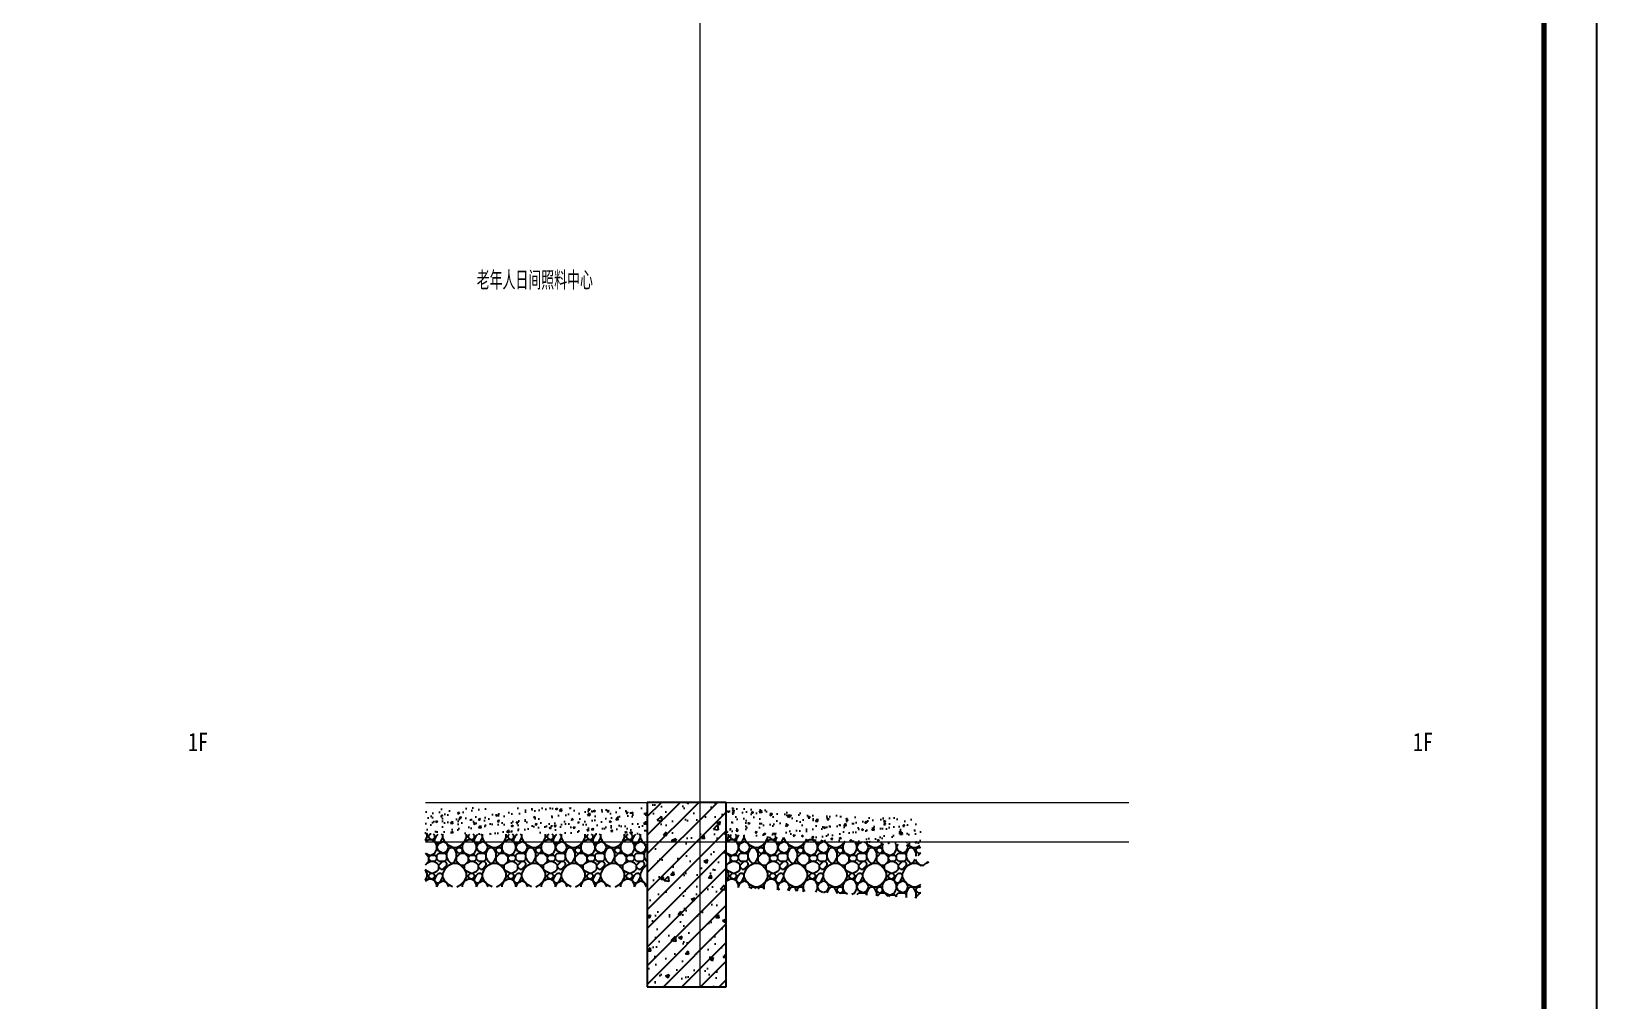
# Model space of a CAD drawing. Extents: x 169490 to 7584583, y -2399407 to 1374371.
# Drawn here: x 744359 to 750299, y 471173 to 474849 of the extents above; entities that cross this region are included whole.
import ezdxf

# ---------------------------------------------------------------- set-up
doc = ezdxf.new("R2010")
doc.units = 0
doc.header["$LTSCALE"] = 100
doc.linetypes.add('ACAD_ISO10W100', pattern=[18.5, 12, -3, 0.5, -3])
doc.linetypes.add('DOTE', pattern=[2.42, 2, -0.2, 0.02, -0.2])
for name, color, linetype in [('A-HATH(填充)', 8, 'CONTINUOUS'), ('A-TEXT(房间)', 243, 'CONTINUOUS'), ('PUB_HATCH', 8, 'CONTINUOUS'), ('PUB_TEXT', 4, 'CONTINUOUS'), ('WALL', 7, 'CONTINUOUS'), ('图框', 140, 'CONTINUOUS')]:
    doc.layers.add(name, color=color, linetype=linetype)
doc.layers.add('DOTE', color=147, linetype='DOTE', lineweight=15)
doc.styles.add('TXT', font='simplex.shx', dxfattribs={"width": 0.8, "bigfont": 'hztxt.shx'})
doc.styles.add('黑体', font='simhei.ttf', dxfattribs={"width": 0.7})

msp = doc.modelspace()

# ---------------------------------------------------------------- hatches: boundary and pattern name
at = {"layer": 'A-HATH(填充)'}
h = msp.add_hatch(dxfattribs=at)
h.set_pattern_fill('钢筋混凝土', color=256, scale=20, style=0)
h.set_pattern_definition([(45, (-565830.893, -145570.676), (-35.355339, 35.355339), []), (50, (-565830.89, -145570.68), (143.4520365, -12.550427), [15, -165]), (355, (-565830.9, -145570.68), (-27.750267, 150.438427), [12, -132]), (100.4514, (-565818.94, -145571.72), (115.701876, 137.887908), [12.748038, -140.228422]), (46.1842, (-565830.9, -145530.68), (213.44821, -33.103803), [22.5, -247.5]), (96.6356, (-565813.1, -145533.43), (186.93254, 194.823574), [19.122058, -210.3426]), (351.1842, (-565830.9, -145530.68), (186.93239, 194.82372), [18, -198]), (21, (-565810.89, -145540.68), (119.38141, -80.523778), [15, -165]), (326, (-565810.9, -145540.68), (48.663066, 145.030009), [12, -132]), (71.4514, (-565800.94, -145547.39), (168.044526, 64.5061), [12.748038, -140.228422]), (37.5, (-565830.893, -145570.676), (2.431971, 66.5787708), [0, -130.4, 0, -134, 0, -132.5]), (7.5, (-565830.89, -145570.676), (52.6139075, 78.8823424), [0, -76.4, 0, -127.4, 0, -50.5]), (327.5, (-565875.493, -145570.676), (106.7644872, -4.5109743), [0, -50, 0, -156, 0, -207]), (317.5, (-565895.49, -145570.68), (116.637234, 20.0209965), [0, -65, 0, -103.6, 0, -147])])
h.paths.add_polyline_path([(746996.6, 471924.8), (746696.6, 471924.8), (746696.6, 471224.8), (746996.6, 471224.8)])
at = {"layer": 'PUB_HATCH', "linetype": 'Continuous'}
h = msp.add_hatch(dxfattribs=at)
h.set_pattern_fill('混凝土', color=256, scale=10, style=0)
h.set_pattern_definition([(50, (265620.72, 107306.77), (71.726018, -6.2752135), [7.5, -82.5]), (355, (265620.72, 107306.77), (-13.875133, 75.219213), [6, -66]), (100.4514, (265626.696, 107306.25), (57.850938, 68.943954), [6.374019, -70.114211]), (46.1842, (265620.72, 107326.77), (106.724105, -16.551901), [11.25, -123.75]), (96.6356, (265629.61, 107325.39), (93.46627, 97.411787), [9.561029, -105.1713]), (351.1842, (265620.72, 107326.77), (93.466195, 97.41186), [9, -99]), (21, (265630.72, 107321.77), (59.690705, -40.261889), [7.5, -82.5]), (326, (265630.72, 107321.77), (24.331533, 72.5150045), [6, -66]), (71.4514, (265635.69, 107318.416), (84.022263, 32.25305), [6.374019, -70.114211]), (37.5, (265620.72, 107306.77), (1.2159855, 33.2893854), [0, -65.2, 0, -67, 0, -66.25]), (7.5, (265620.72, 107306.77), (26.3069537, 39.4411712), [0, -38.2, 0, -63.7, 0, -25.25]), (327.5, (265598.42, 107306.77), (53.3822436, -2.2554872), [0, -25, 0, -78, 0, -103.5]), (317.5, (265588.42, 107306.77), (58.318617, 10.0104982), [0, -32.5, 0, -51.8, 0, -73.5])])
h.paths.add_polyline_path([(745854.8, 471904.8), (745854.8, 471804.8), (746696.6, 471804.8), (746696.6, 471904.8)])
h = msp.add_hatch(dxfattribs=at)
h.set_pattern_fill('混凝土', color=256, scale=10, style=0)
h.set_pattern_definition([(50, (213664.635, 107306.77), (71.726018, -6.2752135), [7.5, -82.5]), (355, (213664.635, 107306.77), (-13.875133, 75.219213), [6, -66]), (100.4514, (213670.61, 107306.25), (57.850938, 68.943954), [6.374019, -70.114211]), (46.1842, (213664.635, 107326.77), (106.724105, -16.551901), [11.25, -123.75]), (96.6356, (213673.53, 107325.39), (93.46627, 97.411787), [9.561029, -105.1713]), (351.1842, (213664.64, 107326.77), (93.466195, 97.41186), [9, -99]), (21, (213674.635, 107321.77), (59.690705, -40.261889), [7.5, -82.5]), (326, (213674.635, 107321.77), (24.331533, 72.5150045), [6, -66]), (71.4514, (213679.61, 107318.416), (84.022263, 32.25305), [6.374019, -70.114211]), (37.5, (213664.635, 107306.77), (1.2159855, 33.2893854), [0, -65.2, 0, -67, 0, -66.25]), (7.5, (213664.635, 107306.77), (26.3069537, 39.4411712), [0, -38.2, 0, -63.7, 0, -25.25]), (327.5, (213642.335, 107306.77), (53.3822436, -2.2554872), [0, -25, 0, -78, 0, -103.5]), (317.5, (213632.335, 107306.77), (58.318617, 10.0104982), [0, -32.5, 0, -51.8, 0, -73.5])])
h.paths.add_polyline_path([(746996.6, 471804.6), (746996.6, 471904.7), (747734.8, 471861.3), (747734.8, 471761.1)])
h = msp.add_hatch(dxfattribs=at)
h.set_pattern_fill('卵石砌体', color=256, scale=20, style=0)
h.set_pattern_definition([(0, (265725.72, 107306.77), (0, 150), [7.5, -22.5, 7.5, -112.5]), (0, (265763.22, 107321.77), (0, 150), [7.5, -142.5]), (0, (265688.22, 107336.77), (0, 150), [15, -135]), (0, (265650.72, 107344.27), (0, 150), [22.5, -127.5]), (0, (265725.72, 107351.77), (0, 150), [15, -15, 22.5, -97.5]), (0, (265718.22, 107374.27), (0, 150), [22.5, -127.5]), (0, (265680.72, 107381.77), (0, 150), [22.5, -52.5, 22.5, -52.5]), (0, (265650.72, 107404.27), (0, 150), [22.5, -7.5, 7.5, -112.5]), (0, (265748.22, 107419.27), (0, 150), [7.5, -142.5]), (0, (265718.22, 107434.27), (0, 150), [15, -135]), (90, (265620.72, 107441.77), (-150, 9e-15), [15, -135]), (90, (265635.72, 107336.77), (-150, 9e-15), [7.5, -15, 22.5, -105]), (90, (265673.22, 107351.77), (-150, 9e-15), [30, -7.5, 7.5, -105]), (90, (265695.72, 107389.27), (-150, 9e-15), [22.5, -127.5]), (90, (265703.22, 107321.77), (-150, 9e-15), [15, -135]), (90, (265710.72, 107441.77), (-150, 9e-15), [15, -135]), (90, (265718.22, 107351.77), (-150, 9e-15), [15, -75, 7.5, -52.5]), (90, (265740.72, 107426.77), (-150, 9e-15), [7.5, -7.5, 7.5, -127.5]), (90, (265748.22, 107359.27), (-150, 9e-15), [15, -22.5, 15, -97.5]), (90, (265755.72, 107321.77), (-150, 9e-15), [15, -135]), (45, (265628.22, 107321.77), (9e-15, 150), [21.21315, -42.426404, 31.8198, -116.672678]), (45, (265620.72, 107321.77), (9e-15, 150), [21.213203, -190.91883]), (45, (265703.22, 107336.77), (9e-15, 150), [21.213203, -190.91883]), (45, (265688.22, 107411.77), (9e-15, 150), [21.213203, -190.91883]), (45, (265755.72, 107336.77), (9e-15, 150), [21.213203, -190.91883]), (45, (265628.22, 107351.77), (9e-15, 150), [10.6066, -201.52542]), (45, (265643.22, 107396.77), (9e-15, 150), [10.6066, -201.52542]), (45, (265658.22, 107344.27), (9e-15, 150), [10.6066, -201.52542]), (45, (265673.22, 107396.77), (9e-15, 150), [10.6066, -201.52542]), (45, (265718.22, 107366.77), (9e-15, 150), [10.6066, -201.52542]), (45, (265718.22, 107449.27), (9e-15, 150), [10.6066, -201.52542]), (45, (265733.22, 107434.27), (9e-15, 150), [10.6066, -201.52542]), (45, (265740.72, 107351.77), (9e-15, 150), [10.6066, -201.52542]), (45, (265748.22, 107314.27), (9e-15, 150), [10.6066, -201.52542]), (45, (265748.22, 107374.27), (9e-15, 150), [10.6066, -201.52542]), (45, (265748.22, 107449.27), (9e-15, 150), [10.6066, -201.52542]), (45, (265755.72, 107419.27), (9e-15, 150), [10.6066, -201.52542]), (135, (265725.72, 107434.27), (-150, 9e-15), [10.6066, -201.52542]), (135, (265740.72, 107449.27), (-150, 9e-15), [10.6066, -201.52542]), (135, (265748.22, 107419.27), (-150, 9e-15), [10.6066, -201.52542]), (135, (265770.72, 107449.27), (-150, 9e-15), [10.6066, -201.52542]), (135, (265695.72, 107396.77), (-150, 9e-15), [10.6066, -201.52542]), (135, (265680.72, 107381.77), (-150, 9e-15), [10.6066, -201.52542]), (135, (265635.72, 107344.27), (-150, 9e-15), [10.6066, -201.52542]), (135, (265650.72, 107344.27), (-150, 9e-15), [10.6066, -201.52542]), (135, (265665.72, 107396.77), (-150, 9e-15), [10.6066, -201.52542]), (135, (265635.72, 107374.27), (-150, 9e-15), [10.6066, -201.52542]), (135, (265725.72, 107351.77), (-150, 9e-15), [10.6066, -201.52542]), (135, (265748.22, 107366.77), (-150, 9e-15), [10.6066, -201.52542]), (135, (265755.72, 107336.77), (-150, 9e-15), [10.6066, -201.52542]), (135, (265755.72, 107351.77), (-150, 9e-15), [10.6066, -201.52542]), (135, (265763.22, 107321.77), (-150, 9e-15), [10.6066, -201.52542]), (135, (265643.22, 107411.77), (-150, 9e-15), [21.213203, -190.91883]), (135, (265718.22, 107366.77), (-150, 9e-15), [21.213203, -190.91883]), (135, (265710.72, 107314.27), (-150, 9e-15), [53.03301, -159.099024]), (26.565051, (265620.72, 107381.77), (149.999999, 1e-06), [16.77, -318.64018]), (26.565051, (265643.22, 107336.77), (149.999999, 1e-06), [16.77, -318.64018]), (26.565051, (265673.22, 107404.27), (149.999999, 1e-06), [16.77, -318.64018]), (26.565051, (265733.22, 107306.77), (149.999999, 1e-06), [16.77, -318.64018]), (26.565051, (265710.72, 107344.27), (149.999999, 1e-06), [16.77, -318.64018]), (26.565051, (265725.72, 107374.27), (149.999999, 1e-06), [16.77, -318.64018]), (26.565051, (265703.22, 107426.77), (149.999999, 1e-06), [16.77, -318.64018]), (26.565051, (265755.72, 107419.27), (149.999999, 1e-06), [16.77, -318.64018]), (63.434949, (265635.72, 107381.77), (1e-07, 150), [16.77, -318.64018]), (63.434949, (265635.72, 107389.27), (1e-07, 150), [16.77, -318.64018]), (63.434949, (265695.72, 107411.77), (1e-07, 150), [33.54, -301.87018]), (63.434949, (265748.22, 107404.27), (1e-07, 150), [16.77, -318.64018]), (63.434949, (265740.72, 107381.77), (1e-07, 150), [16.77, -318.64018]), (63.434949, (265665.72, 107351.77), (1e-07, 150), [16.77, -318.64018]), (63.434949, (265740.72, 107434.27), (1e-07, 150), [16.77, -318.64018]), (63.434949, (265763.22, 107426.77), (1e-07, 150), [16.77, -318.64018]), (116.565051, (265628.22, 107426.77), (-1e-06, 149.999999), [16.77, -318.64018]), (116.565051, (265710.72, 107306.77), (-1e-06, 149.999999), [16.77, -318.64018]), (116.565051, (265643.22, 107404.27), (-1e-06, 149.999999), [16.77, -318.64018]), (116.565051, (265755.72, 107389.27), (-1e-06, 149.999999), [16.77, -318.64018]), (116.565051, (265703.22, 107381.77), (-1e-06, 149.999999), [16.77, -318.64018]), (116.565051, (265748.22, 107411.77), (-1e-06, 149.999999), [16.77, -318.64018]), (116.565051, (265673.22, 107381.77), (-1e-06, 149.999999), [16.77, -318.64018]), (116.565051, (265643.22, 107351.77), (-1e-06, 149.999999), [16.77, -318.64018]), (153.434949, (265635.72, 107419.27), (-150, 1e-07), [16.77, -318.64018]), (153.434949, (265688.22, 107336.77), (-150, 1e-07), [16.77, -318.64018]), (153.434949, (265658.22, 107404.27), (-150, 1e-07), [16.77, -318.64018]), (153.434949, (265748.22, 107344.27), (-150, 1e-07), [16.77, -318.64018]), (153.434949, (265725.72, 107306.77), (-150, 1e-07), [16.77, -318.64018]), (153.434949, (265740.72, 107426.77), (-150, 1e-07), [16.77, -318.64018]), (153.434949, (265718.22, 107374.27), (-150, 1e-07), [16.77, -318.64018]), (153.434949, (265635.72, 107419.27), (-150, 1e-07), [16.77, -318.64018]), (153.434949, (265770.72, 107381.77), (-150, 1e-07), [16.77, -318.64018]), (243.434949, (265628.22, 107321.77), (-1e-07, -150), [16.77, -318.64018])])
h.paths.add_polyline_path([(745854.8, 471804.8), (745854.8, 471604.8), (746696.6, 471604.8), (746696.6, 471804.8)])
h = msp.add_hatch(dxfattribs=at)
h.set_pattern_fill('卵石砌体', color=256, scale=20, style=0)
h.set_pattern_definition([(0, (213769.64, 107306.77), (0, 150), [7.5, -22.5, 7.5, -112.5]), (0, (213807.14, 107321.77), (0, 150), [7.5, -142.5]), (0, (213732.14, 107336.77), (0, 150), [15, -135]), (0, (213694.64, 107344.27), (0, 150), [22.5, -127.5]), (0, (213769.64, 107351.77), (0, 150), [15, -15, 22.5, -97.5]), (0, (213762.14, 107374.27), (0, 150), [22.5, -127.5]), (0, (213724.64, 107381.77), (0, 150), [22.5, -52.5, 22.5, -52.5]), (0, (213694.64, 107404.27), (0, 150), [22.5, -7.5, 7.5, -112.5]), (0, (213792.14, 107419.27), (0, 150), [7.5, -142.5]), (0, (213762.14, 107434.27), (0, 150), [15, -135]), (90, (213664.64, 107441.77), (-150, 9e-15), [15, -135]), (90, (213679.64, 107336.77), (-150, 9e-15), [7.5, -15, 22.5, -105]), (90, (213717.14, 107351.77), (-150, 9e-15), [30, -7.5, 7.5, -105]), (90, (213739.64, 107389.27), (-150, 9e-15), [22.5, -127.5]), (90, (213747.14, 107321.77), (-150, 9e-15), [15, -135]), (90, (213754.64, 107441.77), (-150, 9e-15), [15, -135]), (90, (213762.14, 107351.77), (-150, 9e-15), [15, -75, 7.5, -52.5]), (90, (213784.64, 107426.77), (-150, 9e-15), [7.5, -7.5, 7.5, -127.5]), (90, (213792.14, 107359.27), (-150, 9e-15), [15, -22.5, 15, -97.5]), (90, (213799.64, 107321.77), (-150, 9e-15), [15, -135]), (45, (213672.14, 107321.77), (9e-15, 150), [21.21315, -42.426404, 31.8198, -116.672678]), (45, (213664.64, 107321.77), (9e-15, 150), [21.213203, -190.91883]), (45, (213747.14, 107336.77), (9e-15, 150), [21.213203, -190.91883]), (45, (213732.14, 107411.77), (9e-15, 150), [21.213203, -190.91883]), (45, (213799.64, 107336.77), (9e-15, 150), [21.213203, -190.91883]), (45, (213672.14, 107351.77), (9e-15, 150), [10.6066, -201.52542]), (45, (213687.14, 107396.77), (9e-15, 150), [10.6066, -201.52542]), (45, (213702.14, 107344.27), (9e-15, 150), [10.6066, -201.52542]), (45, (213717.14, 107396.77), (9e-15, 150), [10.6066, -201.52542]), (45, (213762.14, 107366.77), (9e-15, 150), [10.6066, -201.52542]), (45, (213762.14, 107449.27), (9e-15, 150), [10.6066, -201.52542]), (45, (213777.14, 107434.27), (9e-15, 150), [10.6066, -201.52542]), (45, (213784.64, 107351.77), (9e-15, 150), [10.6066, -201.52542]), (45, (213792.14, 107314.27), (9e-15, 150), [10.6066, -201.52542]), (45, (213792.14, 107374.27), (9e-15, 150), [10.6066, -201.52542]), (45, (213792.14, 107449.27), (9e-15, 150), [10.6066, -201.52542]), (45, (213799.64, 107419.27), (9e-15, 150), [10.6066, -201.52542]), (135, (213769.64, 107434.27), (-150, 9e-15), [10.6066, -201.52542]), (135, (213784.64, 107449.27), (-150, 9e-15), [10.6066, -201.52542]), (135, (213792.14, 107419.27), (-150, 9e-15), [10.6066, -201.52542]), (135, (213814.64, 107449.27), (-150, 9e-15), [10.6066, -201.52542]), (135, (213739.64, 107396.77), (-150, 9e-15), [10.6066, -201.52542]), (135, (213724.64, 107381.77), (-150, 9e-15), [10.6066, -201.52542]), (135, (213679.64, 107344.27), (-150, 9e-15), [10.6066, -201.52542]), (135, (213694.64, 107344.27), (-150, 9e-15), [10.6066, -201.52542]), (135, (213709.64, 107396.77), (-150, 9e-15), [10.6066, -201.52542]), (135, (213679.64, 107374.27), (-150, 9e-15), [10.6066, -201.52542]), (135, (213769.64, 107351.77), (-150, 9e-15), [10.6066, -201.52542]), (135, (213792.14, 107366.77), (-150, 9e-15), [10.6066, -201.52542]), (135, (213799.64, 107336.77), (-150, 9e-15), [10.6066, -201.52542]), (135, (213799.64, 107351.77), (-150, 9e-15), [10.6066, -201.52542]), (135, (213807.14, 107321.77), (-150, 9e-15), [10.6066, -201.52542]), (135, (213687.14, 107411.77), (-150, 9e-15), [21.213203, -190.91883]), (135, (213762.14, 107366.77), (-150, 9e-15), [21.213203, -190.91883]), (135, (213754.64, 107314.27), (-150, 9e-15), [53.03301, -159.099024]), (26.565051, (213664.635, 107381.77), (149.9999994, 1e-06), [16.77, -318.64018]), (26.565051, (213687.135, 107336.77), (149.9999994, 1e-06), [16.77, -318.64018]), (26.565051, (213717.135, 107404.27), (149.9999994, 1e-06), [16.77, -318.64018]), (26.565051, (213777.135, 107306.77), (149.9999994, 1e-06), [16.77, -318.64018]), (26.565051, (213754.635, 107344.27), (149.9999994, 1e-06), [16.77, -318.64018]), (26.565051, (213769.635, 107374.27), (149.9999994, 1e-06), [16.77, -318.64018]), (26.565051, (213747.135, 107426.77), (149.9999994, 1e-06), [16.77, -318.64018]), (26.565051, (213799.635, 107419.27), (149.9999994, 1e-06), [16.77, -318.64018]), (63.434949, (213679.635, 107381.77), (1e-07, 150), [16.77, -318.64018]), (63.434949, (213679.635, 107389.27), (1e-07, 150), [16.77, -318.64018]), (63.434949, (213739.635, 107411.77), (1e-07, 150), [33.54, -301.87018]), (63.434949, (213792.135, 107404.27), (1e-07, 150), [16.77, -318.64018]), (63.434949, (213784.635, 107381.77), (1e-07, 150), [16.77, -318.64018]), (63.434949, (213709.635, 107351.77), (1e-07, 150), [16.77, -318.64018]), (63.434949, (213784.635, 107434.27), (1e-07, 150), [16.77, -318.64018]), (63.434949, (213807.135, 107426.77), (1e-07, 150), [16.77, -318.64018]), (116.565051, (213672.135, 107426.77), (-1e-06, 149.9999994), [16.77, -318.64018]), (116.565051, (213754.635, 107306.77), (-1e-06, 149.9999994), [16.77, -318.64018]), (116.565051, (213687.135, 107404.27), (-1e-06, 149.9999994), [16.77, -318.64018]), (116.565051, (213799.635, 107389.27), (-1e-06, 149.9999994), [16.77, -318.64018]), (116.565051, (213747.135, 107381.77), (-1e-06, 149.9999994), [16.77, -318.64018]), (116.565051, (213792.135, 107411.77), (-1e-06, 149.9999994), [16.77, -318.64018]), (116.565051, (213717.135, 107381.77), (-1e-06, 149.9999994), [16.77, -318.64018]), (116.565051, (213687.135, 107351.77), (-1e-06, 149.9999994), [16.77, -318.64018]), (153.434949, (213679.635, 107419.27), (-150, 1e-07), [16.77, -318.64018]), (153.434949, (213732.135, 107336.77), (-150, 1e-07), [16.77, -318.64018]), (153.434949, (213702.135, 107404.27), (-150, 1e-07), [16.77, -318.64018]), (153.434949, (213792.135, 107344.27), (-150, 1e-07), [16.77, -318.64018]), (153.434949, (213769.635, 107306.77), (-150, 1e-07), [16.77, -318.64018]), (153.434949, (213784.635, 107426.77), (-150, 1e-07), [16.77, -318.64018]), (153.434949, (213762.135, 107374.27), (-150, 1e-07), [16.77, -318.64018]), (153.434949, (213679.635, 107419.27), (-150, 1e-07), [16.77, -318.64018]), (153.434949, (213814.635, 107381.77), (-150, 1e-07), [16.77, -318.64018]), (243.434949, (213672.135, 107321.77), (-1e-07, -150), [16.77, -318.64018])])
h.paths.add_polyline_path([(746996.6, 471604.2), (746996.6, 471804.6), (747734.8, 471761.1), (747734.8, 471727.8), (747692.8, 471712.5), (747776.8, 471697.7), (747734.8, 471682.8), (747734.8, 471560.8)])

# ---------------------------------------------------------------- linework, layer by layer
at = {"layer": 'DOTE', "linetype": 'ACAD_ISO10W100', "ltscale": 100}
for p, q in [((746896.6, 485424.8), (746896.6, 471224.8)), ((745854.8, 471924.8), (748523.7, 471924.8)), ((745854.8, 471774.8), (748523.7, 471774.8))]:
    msp.add_line(p, q, dxfattribs=at)
at = {"layer": 'WALL'}
for p, q in [((746996.6, 471924.8), (746696.6, 471924.8)), ((746696.6, 471924.8), (746696.6, 471224.8)), ((746996.6, 471224.8), (746996.6, 471924.8)), ((746696.6, 471224.8), (746996.6, 471224.8))]:
    msp.add_line(p, q, dxfattribs=at)
at = {"layer": '图框'}
msp.add_lwpolyline([(738419.3, 488385.4), (738419.3, 467365.4), (750299.3, 467365.4), (750299.3, 488385.4)], close=True, dxfattribs=at)
at = {"layer": '图框', "const_width": 20}
msp.add_lwpolyline([(738619.3, 487885.4), (738619.3, 467565.4), (750099.3, 467565.4), (750099.3, 487885.4)], close=True, dxfattribs=at)

# ---------------------------------------------------------------- texts
at = {"layer": 'A-TEXT(房间)', "style": '黑体', "width": 0.8}
for p in [(744954.2, 472119.3), (749601.9, 472119.3)]:
    msp.add_text('1F', height=70, dxfattribs=at).set_placement(p)
at = {"layer": 'PUB_TEXT', "color": 7, "style": 'TXT', "width": 0.7}
msp.add_text('老年人日间照料中心', height=70, dxfattribs=at).set_placement((746049.4, 473869.7, 0))

doc.saveas('drawing.dxf')
